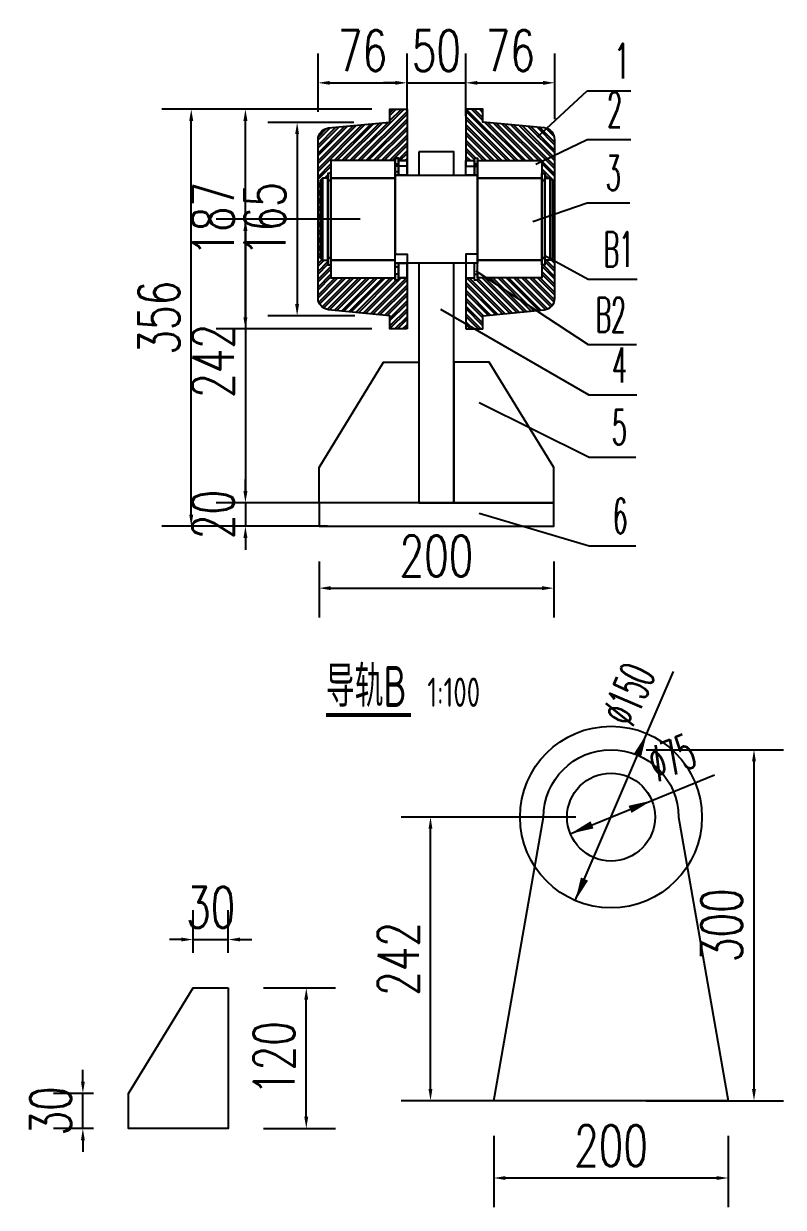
# Model space of a CAD drawing. Header units: millimetres. Extents: x -1443632 to -1307761, y 1430256 to 1527696.
# Drawn here: x -1435875 to -1435227, y 1498461 to 1499471 of the extents above; entities that cross this region are included whole.
import ezdxf

# ---------------------------------------------------------------- set-up
doc = ezdxf.new("R2010")
doc.units = ezdxf.units.MM
doc.header["$LTSCALE"] = 10
doc.layers.get('DEFPOINTS').update_dxf_attribs({"linetype": 'CONTINUOUS'})
for name, color, linetype in [('PUB_DIM', 3, 'CONTINUOUS'), ('PUB_TEXT', 7, 'CONTINUOUS'), ('WALL', 9, 'CONTINUOUS'), ('钢', 172, 'CONTINUOUS')]:
    doc.layers.add(name, color=color, linetype=linetype)
doc.styles.add('_TCH_DIM', font='SIMPLEX.shx', dxfattribs={"width": 0.7, "bigfont": 'GBCBIG.shx'})
doc.styles.get("Standard").update_dxf_attribs({"font": 'tssdeng.shx', "width": 0.7, "bigfont": 'hztxt.shx'})
doc.styles.add('STANDARD_T3', font='simplex.shx', dxfattribs={"width": 0.7, "bigfont": 'gbcbig.shx'})
doc.dimstyles.new('W&&10', dxfattribs={"dimtxt": 35, "dimasz": 10, "dimexe": 25, "dimexo": 30, "dimgap": 10, "dimtad": 1, "dimdec": 0, "dimzin": 0, "dimdsep": 46, "dimtxsty": 'STANDARD_T3', "dimcen": 0.09, "dimclrd": 1, "dimclre": 1, "dimclrt": 7, "dimazin": 2, "dimtfac": 1, "dimtdec": 0, "dimtix": 1, "dimtmove": 2, "dimatfit": 3, "dimfxl": 0, "dimtolj": 1, "dimtzin": 0, "dimarcsym": 0})

# ---------------------------------------------------------------- blocks, each defined once
blk = doc.blocks.new('*D641')
at = {"layer": 'DEFPOINTS', "color": 0, "transparency": 16777216}
for p in [(-1435700.3, 1498689.4), (-1435730.3, 1498648.2), (-1435700.3, 1498648.2)]:
    blk.add_point(p, dxfattribs=at)
at = {"layer": 'PUB_DIM', "color": 1, "lineweight": -2, "transparency": 16777216}
for p, q in [((-1435730.3, 1498678.2), (-1435730.3, 1498714.4)), ((-1435700.3, 1498678.2), (-1435700.3, 1498714.4)), ((-1435740.3, 1498689.4), (-1435750.3, 1498689.4)), ((-1435730.3, 1498689.4), (-1435700.3, 1498689.4)), ((-1435690.3, 1498689.4), (-1435680.3, 1498689.4))]:
    blk.add_line(p, q, dxfattribs=at)
at = {"layer": 'PUB_DIM', "color": 1, "transparency": 16777216}
for points in [[(-1435740.3, 1498691.1), (-1435740.3, 1498687.8), (-1435730.3, 1498689.4)], [(-1435690.3, 1498691.1), (-1435690.3, 1498687.8), (-1435700.3, 1498689.4)]]:
    blk.add_solid(points, dxfattribs=at)
at = {"layer": 'PUB_DIM', "color": 7, "transparency": 16777216, "insert": (-1435715.3, 1498716.9), "char_height": 35, "attachment_point": 5, "style": 'STANDARD_T3'}
blk.add_mtext('\\A1;30', dxfattribs=at)
blk = doc.blocks.new('*D642')
at = {"layer": 'DEFPOINTS', "color": 0, "transparency": 16777216}
for p in [(-1435824.3, 1498558.2), (-1435785.3, 1498558.2), (-1435785.3, 1498528.2)]:
    blk.add_point(p, dxfattribs=at)
at = {"layer": 'PUB_DIM', "color": 1, "lineweight": -2, "transparency": 16777216}
for p, q in [((-1435824.3, 1498568.2), (-1435824.3, 1498578.2)), ((-1435815.3, 1498558.2), (-1435849.3, 1498558.2)), ((-1435824.3, 1498528.2), (-1435824.3, 1498558.2)), ((-1435815.3, 1498528.2), (-1435849.3, 1498528.2)), ((-1435824.3, 1498518.2), (-1435824.3, 1498508.2))]:
    blk.add_line(p, q, dxfattribs=at)
at = {"layer": 'PUB_DIM', "color": 1, "transparency": 16777216}
for points in [[(-1435825.9, 1498568.2), (-1435822.6, 1498568.2), (-1435824.3, 1498558.2)], [(-1435825.9, 1498518.2), (-1435822.6, 1498518.2), (-1435824.3, 1498528.2)]]:
    blk.add_solid(points, dxfattribs=at)
at = {"layer": 'PUB_DIM', "color": 7, "transparency": 16777216, "insert": (-1435851.8, 1498543.2), "char_height": 35, "attachment_point": 5, "rotation": 90, "style": 'STANDARD_T3'}
blk.add_mtext('\\A1;30', dxfattribs=at)
blk = doc.blocks.new('*D643')
at = {"layer": 'DEFPOINTS', "color": 0, "transparency": 16777216}
for p in [(-1435700.3, 1498648.2), (-1435633.8, 1498648.2), (-1435700.3, 1498528.2)]:
    blk.add_point(p, dxfattribs=at)
at = {"layer": 'PUB_DIM', "color": 1, "lineweight": -2, "transparency": 16777216}
for p, q in [((-1435670.3, 1498648.2), (-1435608.8, 1498648.2)), ((-1435633.8, 1498538.2), (-1435633.8, 1498638.2)), ((-1435670.3, 1498528.2), (-1435608.8, 1498528.2))]:
    blk.add_line(p, q, dxfattribs=at)
at = {"layer": 'PUB_DIM', "color": 1, "transparency": 16777216}
for points in [[(-1435635.5, 1498638.2), (-1435632.2, 1498638.2), (-1435633.8, 1498648.2)], [(-1435635.5, 1498538.2), (-1435632.2, 1498538.2), (-1435633.8, 1498528.2)]]:
    blk.add_solid(points, dxfattribs=at)
at = {"layer": 'PUB_DIM', "color": 7, "transparency": 16777216, "insert": (-1435661.3, 1498588.2), "char_height": 35, "attachment_point": 5, "rotation": 90, "style": 'STANDARD_T3'}
blk.add_mtext('\\A1;120', dxfattribs=at)
blk = doc.blocks.new('*D650')
at = {"layer": 'DEFPOINTS', "color": 0, "transparency": 16777216}
for p in [(-1435474, 1498551.9), (-1435274, 1498551.9), (-1435274, 1498486)]:
    blk.add_point(p, dxfattribs=at)
at = {"layer": 'PUB_DIM', "color": 1, "lineweight": -2, "transparency": 16777216}
for p, q in [((-1435474, 1498521.9), (-1435474, 1498461)), ((-1435274, 1498521.9), (-1435274, 1498461)), ((-1435464, 1498486), (-1435284, 1498486))]:
    blk.add_line(p, q, dxfattribs=at)
at = {"layer": 'PUB_DIM', "color": 1, "transparency": 16777216}
for points in [[(-1435464, 1498487.6), (-1435464, 1498484.3), (-1435474, 1498486)], [(-1435284, 1498487.6), (-1435284, 1498484.3), (-1435274, 1498486)]]:
    blk.add_solid(points, dxfattribs=at)
at = {"layer": 'PUB_DIM', "color": 7, "transparency": 16777216, "insert": (-1435374, 1498513.5), "char_height": 35, "attachment_point": 5, "style": 'STANDARD_T3'}
blk.add_mtext('\\A1;200', dxfattribs=at)
blk = doc.blocks.new('*D651')
at = {"layer": 'DEFPOINTS', "color": 0, "transparency": 16777216}
for p in [(-1435527.9, 1498793.9), (-1435374, 1498793.9), (-1435374, 1498551.9)]:
    blk.add_point(p, dxfattribs=at)
at = {"layer": 'PUB_DIM', "color": 1, "lineweight": -2, "transparency": 16777216}
for p, q in [((-1435404, 1498793.9), (-1435552.9, 1498793.9)), ((-1435527.9, 1498561.9), (-1435527.9, 1498783.9)), ((-1435404, 1498551.9), (-1435552.9, 1498551.9))]:
    blk.add_line(p, q, dxfattribs=at)
at = {"layer": 'PUB_DIM', "color": 1, "transparency": 16777216}
for points in [[(-1435529.6, 1498783.9), (-1435526.3, 1498783.9), (-1435527.9, 1498793.9)], [(-1435529.6, 1498561.9), (-1435526.3, 1498561.9), (-1435527.9, 1498551.9)]]:
    blk.add_solid(points, dxfattribs=at)
at = {"layer": 'PUB_DIM', "color": 7, "transparency": 16777216, "insert": (-1435555.4, 1498672.9), "char_height": 35, "attachment_point": 5, "rotation": 90, "style": 'STANDARD_T3'}
blk.add_mtext('\\A1;242', dxfattribs=at)
blk = doc.blocks.new('*D550')
at = {"layer": 'DEFPOINTS', "color": 0, "transparency": 16777216}
for p in [(-1435497.9, 1499420.3), (-1435547.9, 1499389.3), (-1435497.9, 1499389.3)]:
    blk.add_point(p, dxfattribs=at)
at = {"layer": 'PUB_DIM', "color": 1, "lineweight": -2, "transparency": 16777216}
for p, q in [((-1435547.9, 1499419.3), (-1435547.9, 1499445.3)), ((-1435497.9, 1499419.3), (-1435497.9, 1499445.3)), ((-1435557.9, 1499420.3), (-1435567.9, 1499420.3)), ((-1435547.9, 1499420.3), (-1435497.9, 1499420.3)), ((-1435487.9, 1499420.3), (-1435477.9, 1499420.3))]:
    blk.add_line(p, q, dxfattribs=at)
at = {"layer": 'PUB_DIM', "color": 1, "transparency": 16777216}
for points in [[(-1435557.9, 1499421.9), (-1435557.9, 1499418.6), (-1435547.9, 1499420.3)], [(-1435487.9, 1499421.9), (-1435487.9, 1499418.6), (-1435497.9, 1499420.3)]]:
    blk.add_solid(points, dxfattribs=at)
at = {"layer": 'PUB_DIM', "color": 7, "transparency": 16777216, "insert": (-1435522.9, 1499447.8), "char_height": 35, "attachment_point": 5, "style": 'STANDARD_T3'}
blk.add_mtext('\\A1;50', dxfattribs=at)
blk = doc.blocks.new('*D551')
at = {"layer": 'DEFPOINTS', "color": 0, "transparency": 16777216}
for p in [(-1435547.9, 1499420.3), (-1435623.8, 1499365.6), (-1435547.9, 1499365.6)]:
    blk.add_point(p, dxfattribs=at)
at = {"layer": 'PUB_DIM', "color": 1, "lineweight": -2, "transparency": 16777216}
for p, q in [((-1435623.8, 1499395.6), (-1435623.8, 1499445.3)), ((-1435547.9, 1499395.6), (-1435547.9, 1499445.3)), ((-1435613.8, 1499420.3), (-1435557.9, 1499420.3))]:
    blk.add_line(p, q, dxfattribs=at)
at = {"layer": 'PUB_DIM', "color": 1, "transparency": 16777216}
for points in [[(-1435613.8, 1499421.9), (-1435613.8, 1499418.6), (-1435623.8, 1499420.3)], [(-1435557.9, 1499421.9), (-1435557.9, 1499418.6), (-1435547.9, 1499420.3)]]:
    blk.add_solid(points, dxfattribs=at)
at = {"layer": 'PUB_DIM', "color": 7, "transparency": 16777216, "insert": (-1435585.9, 1499447.8), "char_height": 35, "attachment_point": 5, "style": 'STANDARD_T3'}
blk.add_mtext('\\A1;76', dxfattribs=at)
blk = doc.blocks.new('*D552')
at = {"layer": 'DEFPOINTS', "color": 0, "transparency": 16777216}
for p in [(-1435421.9, 1499420.3), (-1435497.9, 1499361.8), (-1435421.9, 1499359.3)]:
    blk.add_point(p, dxfattribs=at)
at = {"layer": 'PUB_DIM', "color": 1, "lineweight": -2, "transparency": 16777216}
for p, q in [((-1435497.9, 1499391.8), (-1435497.9, 1499445.3)), ((-1435421.9, 1499389.3), (-1435421.9, 1499445.3)), ((-1435487.9, 1499420.3), (-1435431.9, 1499420.3))]:
    blk.add_line(p, q, dxfattribs=at)
at = {"layer": 'PUB_DIM', "color": 1, "transparency": 16777216}
for points in [[(-1435487.9, 1499421.9), (-1435487.9, 1499418.6), (-1435497.9, 1499420.3)], [(-1435431.9, 1499421.9), (-1435431.9, 1499418.6), (-1435421.9, 1499420.3)]]:
    blk.add_solid(points, dxfattribs=at)
at = {"layer": 'PUB_DIM', "color": 7, "transparency": 16777216, "insert": (-1435459.9, 1499447.8), "char_height": 35, "attachment_point": 5, "style": 'STANDARD_T3'}
blk.add_mtext('\\A1;76', dxfattribs=at)
blk = doc.blocks.new('*D654')
at = {"layer": 'DEFPOINTS', "color": 0, "transparency": 16777216}
for p in [(-1435585.7, 1499062), (-1435685.7, 1499042), (-1435585.7, 1499042)]:
    blk.add_point(p, dxfattribs=at)
at = {"layer": 'PUB_DIM', "color": 1, "lineweight": -2, "transparency": 16777216}
for p, q in [((-1435685.7, 1499072), (-1435685.7, 1499082)), ((-1435615.7, 1499062), (-1435710.7, 1499062)), ((-1435685.7, 1499062), (-1435685.7, 1499042)), ((-1435615.7, 1499042), (-1435710.7, 1499042)), ((-1435685.7, 1499032), (-1435685.7, 1499022))]:
    blk.add_line(p, q, dxfattribs=at)
at = {"layer": 'PUB_DIM', "color": 1, "transparency": 16777216}
for points in [[(-1435687.4, 1499072), (-1435684, 1499072), (-1435685.7, 1499062)], [(-1435687.4, 1499032), (-1435684, 1499032), (-1435685.7, 1499042)]]:
    blk.add_solid(points, dxfattribs=at)
at = {"layer": 'PUB_DIM', "color": 7, "transparency": 16777216, "insert": (-1435713.2, 1499052), "char_height": 35, "attachment_point": 5, "rotation": 90, "style": 'STANDARD_T3'}
blk.add_mtext('\\A1;20', dxfattribs=at)
blk = doc.blocks.new('*D655')
at = {"layer": 'DEFPOINTS', "color": 0, "transparency": 16777216}
for p in [(-1435622.9, 1499042), (-1435422.9, 1499042), (-1435422.9, 1498989.2)]:
    blk.add_point(p, dxfattribs=at)
at = {"layer": 'PUB_DIM', "color": 1, "lineweight": -2, "transparency": 16777216}
for p, q in [((-1435622.9, 1499012), (-1435622.9, 1498964.2)), ((-1435422.9, 1499012), (-1435422.9, 1498964.2)), ((-1435612.9, 1498989.2), (-1435432.9, 1498989.2))]:
    blk.add_line(p, q, dxfattribs=at)
at = {"layer": 'PUB_DIM', "color": 1, "transparency": 16777216}
for points in [[(-1435612.9, 1498990.9), (-1435612.9, 1498987.5), (-1435622.9, 1498989.2)], [(-1435432.9, 1498990.9), (-1435432.9, 1498987.5), (-1435422.9, 1498989.2)]]:
    blk.add_solid(points, dxfattribs=at)
at = {"layer": 'PUB_DIM', "color": 7, "transparency": 16777216, "insert": (-1435522.9, 1499016.7), "char_height": 35, "attachment_point": 5, "style": 'STANDARD_T3'}
blk.add_mtext('\\A1;200', dxfattribs=at)
blk = doc.blocks.new('*D656')
at = {"layer": 'DEFPOINTS', "color": 0, "transparency": 16777216}
for p in [(-1435731.9, 1499397.8), (-1435562.5, 1499397.8), (-1435622.9, 1499042)]:
    blk.add_point(p, dxfattribs=at)
at = {"layer": 'PUB_DIM', "color": 1, "lineweight": -2, "transparency": 16777216}
for p, q in [((-1435592.5, 1499397.8), (-1435756.9, 1499397.8)), ((-1435731.9, 1499052), (-1435731.9, 1499387.8)), ((-1435652.9, 1499042), (-1435756.9, 1499042))]:
    blk.add_line(p, q, dxfattribs=at)
at = {"layer": 'PUB_DIM', "color": 1, "transparency": 16777216}
for points in [[(-1435733.6, 1499387.8), (-1435730.2, 1499387.8), (-1435731.9, 1499397.8)], [(-1435733.6, 1499052), (-1435730.2, 1499052), (-1435731.9, 1499042)]]:
    blk.add_solid(points, dxfattribs=at)
at = {"layer": 'PUB_DIM', "color": 7, "transparency": 16777216, "insert": (-1435759.4, 1499219.9), "char_height": 35, "attachment_point": 5, "rotation": 90, "style": 'STANDARD_T3'}
blk.add_mtext('\\A1;356', dxfattribs=at)
blk = doc.blocks.new('*D633')
at = {"layer": 'DEFPOINTS', "color": 0, "transparency": 16777216}
for p in [(-1435563.2, 1499386.5), (-1435641.6, 1499221.5), (-1435562.5, 1499221.5)]:
    blk.add_point(p, dxfattribs=at)
at = {"layer": 'PUB_DIM', "color": 1, "lineweight": -2, "transparency": 16777216}
for p, q in [((-1435593.2, 1499386.5), (-1435666.6, 1499386.5)), ((-1435641.6, 1499376.5), (-1435641.6, 1499231.5)), ((-1435592.5, 1499221.5), (-1435666.6, 1499221.5))]:
    blk.add_line(p, q, dxfattribs=at)
at = {"layer": 'PUB_DIM', "color": 1, "transparency": 16777216}
for points in [[(-1435643.3, 1499376.5), (-1435640, 1499376.5), (-1435641.6, 1499386.5)], [(-1435643.3, 1499231.5), (-1435640, 1499231.5), (-1435641.6, 1499221.5)]]:
    blk.add_solid(points, dxfattribs=at)
at = {"layer": 'PUB_DIM', "color": 7, "transparency": 16777216, "insert": (-1435669.1, 1499304), "char_height": 35, "attachment_point": 5, "rotation": 90, "style": 'STANDARD_T3'}
blk.add_mtext('\\A1;165', dxfattribs=at)
blk = doc.blocks.new('*D634')
at = {"layer": 'DEFPOINTS', "color": 0, "transparency": 16777216}
for p in [(-1435685.7, 1499397.8), (-1435547.9, 1499397.8), (-1435547.9, 1499210.3)]:
    blk.add_point(p, dxfattribs=at)
at = {"layer": 'PUB_DIM', "color": 1, "lineweight": -2, "transparency": 16777216}
for p, q in [((-1435577.9, 1499397.8), (-1435710.7, 1499397.8)), ((-1435685.7, 1499220.3), (-1435685.7, 1499387.8)), ((-1435577.9, 1499210.3), (-1435710.7, 1499210.3))]:
    blk.add_line(p, q, dxfattribs=at)
at = {"layer": 'PUB_DIM', "color": 1, "transparency": 16777216}
for points in [[(-1435687.4, 1499387.8), (-1435684, 1499387.8), (-1435685.7, 1499397.8)], [(-1435687.4, 1499220.3), (-1435684, 1499220.3), (-1435685.7, 1499210.3)]]:
    blk.add_solid(points, dxfattribs=at)
at = {"layer": 'PUB_DIM', "color": 7, "transparency": 16777216, "insert": (-1435713.2, 1499304), "char_height": 35, "attachment_point": 5, "rotation": 90, "style": 'STANDARD_T3'}
blk.add_mtext('\\A1;187', dxfattribs=at)
blk = doc.blocks.new('*D627')
at = {"layer": 'DEFPOINTS', "color": 0, "transparency": 16777216}
for p in [(-1435557.9, 1499304), (-1435685.7, 1499062), (-1435557.9, 1499062)]:
    blk.add_point(p, dxfattribs=at)
at = {"layer": 'PUB_DIM', "color": 1, "lineweight": -2, "transparency": 16777216}
for p, q in [((-1435587.9, 1499304), (-1435710.7, 1499304)), ((-1435685.7, 1499294), (-1435685.7, 1499072)), ((-1435587.9, 1499062), (-1435710.7, 1499062))]:
    blk.add_line(p, q, dxfattribs=at)
at = {"layer": 'PUB_DIM', "color": 1, "transparency": 16777216}
for points in [[(-1435687.4, 1499294), (-1435684, 1499294), (-1435685.7, 1499304)], [(-1435687.4, 1499072), (-1435684, 1499072), (-1435685.7, 1499062)]]:
    blk.add_solid(points, dxfattribs=at)
at = {"layer": 'PUB_DIM', "color": 7, "transparency": 16777216, "insert": (-1435713.2, 1499183), "char_height": 35, "attachment_point": 5, "rotation": 90, "style": 'STANDARD_T3'}
blk.add_mtext('\\A1;242', dxfattribs=at)
blk = doc.blocks.new('*D582')
at = {"layer": 'DEFPOINTS', "color": 0, "transparency": 16777216}
for p in [(-1435374, 1498851.4), (-1435252.1, 1498851.4), (-1435374, 1498551.9)]:
    blk.add_point(p, dxfattribs=at)
at = {"layer": 'PUB_DIM', "color": 1, "lineweight": -2, "transparency": 16777216}
for p, q in [((-1435344, 1498851.4), (-1435227.1, 1498851.4)), ((-1435252.1, 1498561.9), (-1435252.1, 1498841.4)), ((-1435344, 1498551.9), (-1435227.1, 1498551.9))]:
    blk.add_line(p, q, dxfattribs=at)
at = {"layer": 'PUB_DIM', "color": 1, "transparency": 16777216}
for points in [[(-1435253.8, 1498841.4), (-1435250.5, 1498841.4), (-1435252.1, 1498851.4)], [(-1435253.8, 1498561.9), (-1435250.5, 1498561.9), (-1435252.1, 1498551.9)]]:
    blk.add_solid(points, dxfattribs=at)
at = {"layer": 'PUB_DIM', "color": 7, "transparency": 16777216, "insert": (-1435279.6, 1498701.6), "char_height": 35, "attachment_point": 5, "rotation": 90, "style": 'STANDARD_T3'}
blk.add_mtext('\\A1;300', dxfattribs=at)

msp = doc.modelspace()

# ---------------------------------------------------------------- hatches: boundary and pattern name
at = {"layer": 'WALL'}
h = msp.add_hatch(dxfattribs=at)
h.set_pattern_fill('ANSI32', color=256)
h.set_pattern_definition([(45, (-3005822.7734, -915855.968), (-3.3675960454, 3.3675960454), []), (45, (-3005820.5283, -915855.968), (-3.3675960454, 3.3675960454), [])])
edge = h.paths.add_edge_path()
edge.add_line((-1435547.9, 1499397.8), (-1435562.5, 1499397.8))
edge.add_line((-1435562.5, 1499397.8), (-1435562.5, 1499386.6))
edge.add_line((-1435562.5, 1499386.6), (-1435614.8, 1499381.8))
edge.add_arc((-1435613.8, 1499371.8), 10, 95.7106, 180)
edge.add_line((-1435623.8, 1499371.8), (-1435623.8, 1499236.6))
edge.add_arc((-1435613.8, 1499236.6), 10, 180, 264.321)
edge.add_line((-1435614.8, 1499226.7), (-1435562.5, 1499221.5))
edge.add_line((-1435562.5, 1499221.5), (-1435562.5, 1499210.3))
edge.add_line((-1435562.5, 1499210.3), (-1435547.9, 1499210.3))
edge.add_line((-1435547.9, 1499210.3), (-1435547.9, 1499253.9))
edge.add_line((-1435547.9, 1499253.9), (-1435555.2, 1499253.9))
edge.add_line((-1435555.2, 1499253.9), (-1435555.2, 1499251.9))
edge.add_line((-1435555.2, 1499251.9), (-1435557.9, 1499251.9))
edge.add_line((-1435557.9, 1499251.9), (-1435557.9, 1499253.9))
edge.add_line((-1435557.9, 1499253.9), (-1435612.8, 1499253.9))
edge.add_line((-1435612.8, 1499253.9), (-1435612.8, 1499265))
edge.add_line((-1435612.8, 1499265), (-1435615.4, 1499265))
edge.add_line((-1435615.4, 1499265), (-1435615.4, 1499269))
edge.add_line((-1435615.4, 1499269), (-1435619.9, 1499269))
edge.add_line((-1435619.9, 1499269), (-1435621.9, 1499271))
edge.add_line((-1435621.9, 1499271), (-1435621.9, 1499337))
edge.add_line((-1435621.9, 1499337), (-1435619.9, 1499339))
edge.add_line((-1435619.9, 1499339), (-1435615.4, 1499339))
edge.add_line((-1435615.4, 1499339), (-1435615.4, 1499343))
edge.add_line((-1435615.4, 1499343), (-1435612.8, 1499343))
edge.add_line((-1435612.8, 1499343), (-1435612.8, 1499353.9))
edge.add_line((-1435612.8, 1499353.9), (-1435557.9, 1499353.9))
edge.add_line((-1435557.9, 1499353.9), (-1435557.9, 1499355.9))
edge.add_line((-1435557.9, 1499355.9), (-1435555.2, 1499355.9))
edge.add_line((-1435555.2, 1499355.9), (-1435555.2, 1499353.9))
edge.add_line((-1435555.2, 1499353.9), (-1435547.9, 1499353.9))
edge.add_line((-1435547.9, 1499353.9), (-1435547.9, 1499397.8))
h = msp.add_hatch(dxfattribs=at)
h.set_pattern_fill('ANSI32', color=256, angle=90)
h.set_pattern_definition([(135, (-3005822.7734, -915855.968), (-3.3675960454, -3.3675960454), []), (135, (-3005822.7734, -915853.723), (-3.3675960454, -3.3675960454), [])])
edge = h.paths.add_edge_path()
edge.add_line((-1435431, 1499381.8), (-1435483.2, 1499386.6))
edge.add_line((-1435483.2, 1499386.6), (-1435483.2, 1499397.8))
edge.add_line((-1435483.2, 1499397.8), (-1435497.9, 1499397.8))
edge.add_line((-1435497.9, 1499397.8), (-1435497.9, 1499353.9))
edge.add_line((-1435497.9, 1499353.9), (-1435490.5, 1499353.9))
edge.add_line((-1435490.5, 1499353.9), (-1435490.5, 1499355.9))
edge.add_line((-1435490.5, 1499355.9), (-1435487.9, 1499355.9))
edge.add_line((-1435487.9, 1499355.9), (-1435487.9, 1499353.9))
edge.add_line((-1435487.9, 1499353.9), (-1435433, 1499353.9))
edge.add_line((-1435433, 1499353.9), (-1435433, 1499343))
edge.add_line((-1435433, 1499343), (-1435430.3, 1499343))
edge.add_line((-1435430.3, 1499343), (-1435430.3, 1499339))
edge.add_line((-1435430.3, 1499339), (-1435425.8, 1499339))
edge.add_line((-1435425.8, 1499339), (-1435423.8, 1499337))
edge.add_line((-1435423.8, 1499337), (-1435423.8, 1499271))
edge.add_line((-1435423.8, 1499271), (-1435425.8, 1499269))
edge.add_line((-1435425.8, 1499269), (-1435430.3, 1499269))
edge.add_line((-1435430.3, 1499269), (-1435430.3, 1499265))
edge.add_line((-1435430.3, 1499265), (-1435433, 1499265))
edge.add_line((-1435433, 1499265), (-1435433, 1499253.9))
edge.add_line((-1435433, 1499253.9), (-1435487.9, 1499253.9))
edge.add_line((-1435487.9, 1499253.9), (-1435487.9, 1499251.9))
edge.add_line((-1435487.9, 1499251.9), (-1435490.5, 1499251.9))
edge.add_line((-1435490.5, 1499251.9), (-1435490.5, 1499253.9))
edge.add_line((-1435490.5, 1499253.9), (-1435497.9, 1499253.9))
edge.add_line((-1435497.9, 1499253.9), (-1435497.9, 1499210.3))
edge.add_line((-1435497.9, 1499210.3), (-1435483.2, 1499210.3))
edge.add_line((-1435483.2, 1499210.3), (-1435483.2, 1499221.5))
edge.add_line((-1435483.2, 1499221.5), (-1435430.9, 1499226.7))
edge.add_arc((-1435431.9, 1499236.6), 10, 275.7106, 360)
edge.add_line((-1435421.9, 1499236.6), (-1435421.9, 1499371.8))
edge.add_arc((-1435431.9, 1499371.8), 10, 0, 85.1797)

# ---------------------------------------------------------------- linework, layer by layer
at = {"layer": 'PUB_DIM'}
for p, q in [((-1435436.7, 1499374.3), (-1435394.4, 1499413.5)), ((-1435394.4, 1499413.5), (-1435357, 1499413.5)), ((-1435438.2, 1499350.8), (-1435394.4, 1499372)), ((-1435394.4, 1499372), (-1435357, 1499372)), ((-1435440.6, 1499302.1), (-1435394.3, 1499317.9)), ((-1435394.3, 1499317.9), (-1435358.1, 1499317.9)), ((-1435430.3, 1499272.9), (-1435393.6, 1499252.8)), ((-1435489.2, 1499259.8), (-1435393.5, 1499197)), ((-1435393.6, 1499252.8), (-1435351.7, 1499252.8)), ((-1435519.4, 1499227.1), (-1435393, 1499154.1)), ((-1435393.5, 1499197), (-1435352.2, 1499197)), ((-1435486.4, 1499147.6), (-1435392.7, 1499100.9)), ((-1435393, 1499154.1), (-1435352.1, 1499154.1)), ((-1435392.7, 1499100.9), (-1435352.9, 1499100.9)), ((-1435486.4, 1499053.1), (-1435392.7, 1499025.4)), ((-1435392.7, 1499025.4), (-1435352.9, 1499025.4))]:
    msp.add_line(p, q, dxfattribs=at)
at = {"layer": 'PUB_DIM', "color": 1}
for points in [[(-1435404.5, 1498722.6), (-1435343.5, 1498865.1), (-1435320.8, 1498918.2)], [(-1435408.7, 1498779.7), (-1435339.3, 1498808), (-1435285.8, 1498829.8)]]:
    msp.add_lwpolyline(points, dxfattribs=at)
for points in [[(-1435351.4, 1498846.8, 6.6, 0, 0), (-1435343.5, 1498865.1, 0, 0, 0)], [(-1435357.8, 1498800.5, 6.6, 0, 0), (-1435339.3, 1498808, 0, 0, 0)], [(-1435390.2, 1498787.3, 6.6, 0, 0), (-1435408.7, 1498779.7, 0, 0, 0)], [(-1435396.6, 1498741, 6.6, 0, 0), (-1435404.5, 1498722.6, 0, 0, 0)]]:
    msp.add_lwpolyline(points, format="xyseb", dxfattribs=at)
at = {"layer": 'WALL', "color": 3, "const_width": 3.5}
msp.add_lwpolyline([(-1435617, 1498880.9), (-1435544.6, 1498880.9)], dxfattribs=at)
at = {"layer": '钢', "color": 140}
for points in [[(-1435547.9, 1499210.3), (-1435562.5, 1499210.3), (-1435562.5, 1499221.5), (-1435614.8, 1499226.7, -0.385314), (-1435623.8, 1499236.6), (-1435623.8, 1499371.8, -0.385314), (-1435614.8, 1499381.8), (-1435562.5, 1499386.6), (-1435562.5, 1499397.8), (-1435547.9, 1499397.8), (-1435547.9, 1499397.8), (-1435547.9, 1499349.2), (-1435557.9, 1499349.2), (-1435557.9, 1499274.2), (-1435547.9, 1499274.2)], [(-1435497.9, 1499210.3), (-1435483.2, 1499210.3), (-1435483.2, 1499221.5), (-1435430.9, 1499226.7, 0.385314), (-1435421.9, 1499236.6), (-1435421.9, 1499371.8, 0.385314), (-1435430.9, 1499381.8), (-1435483.2, 1499386.6), (-1435483.2, 1499397.8), (-1435497.9, 1499397.8), (-1435497.9, 1499397.8), (-1435497.9, 1499349.2), (-1435487.9, 1499349.2), (-1435487.9, 1499274.2), (-1435497.9, 1499274.2)]]:
    msp.add_lwpolyline(points, format="xyb", close=True, dxfattribs=at)
at = {"layer": '钢'}
for points in [[(-1435537.9, 1499361.4), (-1435537.9, 1499341.4), (-1435507.9, 1499341.4), (-1435507.9, 1499361.4)], [(-1435537.9, 1499062), (-1435507.9, 1499062), (-1435507.9, 1499266.4), (-1435537.9, 1499266.4)], [(-1435622.9, 1499042), (-1435422.9, 1499042), (-1435422.9, 1499062), (-1435622.9, 1499062)]]:
    msp.add_lwpolyline(points, close=True, dxfattribs=at)
at = {"layer": '钢', "color": 140}
for points in [[(-1435557.9, 1499353.9), (-1435612.8, 1499353.9), (-1435612.8, 1499339), (-1435557.9, 1499339)], [(-1435557.9, 1499355.9), (-1435555.2, 1499355.9), (-1435555.2, 1499341.5), (-1435557.9, 1499341.5)], [(-1435555.2, 1499355.9), (-1435557.9, 1499355.9), (-1435557.9, 1499351), (-1435555.2, 1499351)], [(-1435555.2, 1499351), (-1435557.9, 1499351), (-1435557.9, 1499341.5), (-1435555.2, 1499341.5)], [(-1435555.2, 1499353.9), (-1435547.9, 1499353.9), (-1435547.9, 1499341.5), (-1435555.2, 1499341.5)], [(-1435547.9, 1499353.9), (-1435555.2, 1499353.9), (-1435555.2, 1499341.5), (-1435547.9, 1499341.5)], [(-1435497.9, 1499353.9), (-1435490.5, 1499353.9), (-1435490.5, 1499341.5), (-1435497.9, 1499341.5)], [(-1435490.5, 1499355.9), (-1435487.9, 1499355.9), (-1435487.9, 1499351), (-1435490.5, 1499351)], [(-1435490.5, 1499351), (-1435487.9, 1499351), (-1435487.9, 1499341.5), (-1435490.5, 1499341.5)], [(-1435487.9, 1499353.9), (-1435433, 1499353.9), (-1435433, 1499339), (-1435487.9, 1499339)], [(-1435615.4, 1499339), (-1435619.9, 1499339), (-1435619.9, 1499269), (-1435615.4, 1499269)], [(-1435612.8, 1499343), (-1435615.4, 1499343), (-1435615.4, 1499337), (-1435612.8, 1499337)], [(-1435612.8, 1499337), (-1435615.4, 1499337), (-1435615.4, 1499271), (-1435612.8, 1499271)], [(-1435557.9, 1499339), (-1435612.8, 1499339), (-1435612.8, 1499269), (-1435557.9, 1499269)], [(-1435557.9, 1499344.6), (-1435555.2, 1499344.6), (-1435555.2, 1499341.5), (-1435557.9, 1499341.5)], [(-1435557.9, 1499341.5), (-1435487.9, 1499341.5), (-1435487.9, 1499266.4), (-1435557.9, 1499266.4)], [(-1435487.9, 1499339), (-1435433, 1499339), (-1435433, 1499269), (-1435487.9, 1499269)], [(-1435433, 1499343), (-1435430.3, 1499343), (-1435430.3, 1499337), (-1435433, 1499337)], [(-1435433, 1499337), (-1435430.3, 1499337), (-1435430.3, 1499271), (-1435433, 1499271)], [(-1435430.3, 1499339), (-1435425.8, 1499339), (-1435425.8, 1499269), (-1435430.3, 1499269)], [(-1435612.8, 1499271), (-1435615.4, 1499271), (-1435615.4, 1499265), (-1435612.8, 1499265)], [(-1435557.9, 1499269), (-1435612.8, 1499269), (-1435612.8, 1499253.9), (-1435557.9, 1499253.9)], [(-1435557.9, 1499263.2), (-1435555.2, 1499263.2), (-1435555.2, 1499266.4), (-1435557.9, 1499266.4)], [(-1435555.2, 1499253.9), (-1435547.9, 1499253.9), (-1435547.9, 1499266.4), (-1435555.2, 1499266.4)], [(-1435547.9, 1499253.9), (-1435555.2, 1499253.9), (-1435555.2, 1499266.4), (-1435547.9, 1499266.4)], [(-1435497.9, 1499253.9), (-1435490.5, 1499253.9), (-1435490.5, 1499266.4), (-1435497.9, 1499266.4)], [(-1435487.9, 1499269), (-1435433, 1499269), (-1435433, 1499253.9), (-1435487.9, 1499253.9)], [(-1435433, 1499271), (-1435430.3, 1499271), (-1435430.3, 1499265), (-1435433, 1499265)], [(-1435557.9, 1499263.2), (-1435555.2, 1499263.2), (-1435555.2, 1499251.9), (-1435557.9, 1499251.9)], [(-1435555.2, 1499257), (-1435557.9, 1499257), (-1435557.9, 1499251.9), (-1435555.2, 1499251.9)], [(-1435490.5, 1499257), (-1435487.9, 1499257), (-1435487.9, 1499251.9), (-1435490.5, 1499251.9)]]:
    msp.add_lwpolyline(points, close=True, dxfattribs=at)
for points in [[(-1435619.9, 1499269), (-1435619.9, 1499339), (-1435621.9, 1499337), (-1435621.9, 1499271), (-1435619.9, 1499269)], [(-1435425.8, 1499269), (-1435425.8, 1499339), (-1435423.8, 1499337), (-1435423.8, 1499271), (-1435425.8, 1499269)]]:
    msp.add_lwpolyline(points, dxfattribs=at)
at = {"layer": '钢'}
for points in [[(-1435537.9, 1499182), (-1435537.9, 1499062), (-1435622.9, 1499062), (-1435622.9, 1499092), (-1435567.9, 1499182), (-1435537.9, 1499182)], [(-1435507.9, 1499182), (-1435507.9, 1499062), (-1435422.9, 1499062), (-1435422.9, 1499092), (-1435477.9, 1499182), (-1435507.9, 1499182)], [(-1435700.3, 1498648.2), (-1435700.3, 1498528.2), (-1435785.3, 1498528.2), (-1435785.3, 1498558.2), (-1435730.3, 1498648.2), (-1435700.3, 1498648.2)]]:
    msp.add_lwpolyline(points, dxfattribs=at)
msp.add_lwpolyline([(-1435274, 1498551.9), (-1435474, 1498551.9), (-1435431.5, 1498793.9, -1), (-1435316.5, 1498793.9)], format="xyb", close=True, dxfattribs=at)
at = {"layer": '钢', "color": 140}
for radius in [77.5, 37.5]:
    msp.add_circle((-1435374, 1498793.9), radius, dxfattribs=at)

# ---------------------------------------------------------------- texts
at = {"layer": 'PUB_DIM', "color": 7, "style": '_TCH_DIM', "width": 0.494118}
for s, rotation, p in [('%%c150', 66.8298, (-1435355.3, 1498869.6)), ('%%c75', 22.1674, (-1435334.2, 1498823.8))]:
    msp.add_text(s, height=29.75, rotation=rotation, dxfattribs=at).set_placement(p)
at = {"layer": 'PUB_TEXT', "color": 7, "style": '_TCH_DIM', "width": 0.494118}
for s, height, p in [('1', 29.8, (-1435371, 1499424)), ('2', 29.8, (-1435377.3, 1499382.5)), ('3', 29.8, (-1435378.4, 1499328.4)), ('B1', 29.75, (-1435380.4, 1499263.3)), ('B2', 29.75, (-1435387.2, 1499207.5)), ('4', 29.8, (-1435373.1, 1499164.6)), ('5', 29.8, (-1435373.2, 1499111.4)), ('6', 29.8, (-1435372.5, 1499035.9))]:
    msp.add_text(s, height=height, dxfattribs=at).set_placement(p)
at = {"layer": 'PUB_TEXT', "color": 7, "width": 0.7}
for s, height, p in [('导轨', 35, (-1435617, 1498887.9)), ('B', 35, (-1435568, 1498887.9)), ('1:100', 25, (-1435530.6, 1498887.9))]:
    msp.add_text(s, height=height, dxfattribs=at).set_placement(p)

# ---------------------------------------------------------------- dimensions: what is measured, and where the dimension line sits
at = {"layer": 'PUB_DIM', "color": 0}
for base, p1, p2, picture, middle in [((-1435547.9, 1499420.3), (-1435623.8, 1499365.6), (-1435547.9, 1499365.6), '*D551', (-1435585.9, 1499447.8)), ((-1435497.9, 1499420.3), (-1435547.9, 1499389.3), (-1435497.9, 1499389.3), '*D550', (-1435522.9, 1499447.8)), ((-1435421.9, 1499420.3), (-1435497.9, 1499361.8), (-1435421.9, 1499359.3), '*D552', (-1435459.9, 1499447.8)), ((-1435422.9, 1498989.2), (-1435622.9, 1499042), (-1435422.9, 1499042), '*D655', (-1435522.9, 1499016.7)), ((-1435700.3, 1498689.4), (-1435730.3, 1498648.2), (-1435700.3, 1498648.2), '*D641', (-1435715.3, 1498716.9)), ((-1435274, 1498486), (-1435474, 1498551.9), (-1435274, 1498551.9), '*D650', (-1435374, 1498513.5))]:
    dim = msp.add_linear_dim(base=base, p1=p1, p2=p2, dimstyle='W&&10', dxfattribs=at)
    dim.commit()
    dim.dimension.update_dxf_attribs({"geometry": picture, "text_midpoint": middle})
for base, p1, p2, picture, middle in [((-1435731.9, 1499397.8), (-1435622.9, 1499042), (-1435562.5, 1499397.8), '*D656', (-1435759.4, 1499219.9)), ((-1435685.6967, 1499397.7595), (-1435547.8507, 1499210.2961), (-1435547.8507, 1499397.7595), '*D634', (-1435713.1967, 1499304.0278)), ((-1435641.6, 1499221.5), (-1435563.2, 1499386.5), (-1435562.5, 1499221.5), '*D633', (-1435669.1, 1499304)), ((-1435685.7, 1499062), (-1435557.9, 1499304), (-1435557.9, 1499062), '*D627', (-1435713.2, 1499183)), ((-1435685.7, 1499042), (-1435585.7, 1499062), (-1435585.7, 1499042), '*D654', (-1435713.2, 1499052)), ((-1435252.1212373, 1498851.3926359), (-1435373.9928085, 1498551.8926359), (-1435373.9928085, 1498851.3926359), '*D582', (-1435279.6212373, 1498701.6426359)), ((-1435527.9, 1498793.9), (-1435374, 1498551.9), (-1435374, 1498793.9), '*D651', (-1435555.4, 1498672.9)), ((-1435633.8, 1498648.2), (-1435700.3, 1498528.2), (-1435700.3, 1498648.2), '*D643', (-1435661.3, 1498588.2)), ((-1435824.3, 1498558.2), (-1435785.3, 1498528.2), (-1435785.3, 1498558.2), '*D642', (-1435851.8, 1498543.2))]:
    dim = msp.add_linear_dim(base=base, p1=p1, p2=p2, angle=90, dimstyle='W&&10', dxfattribs=at)
    dim.commit()
    dim.dimension.update_dxf_attribs({"geometry": picture, "text_midpoint": middle})

doc.saveas('drawing.dxf')
